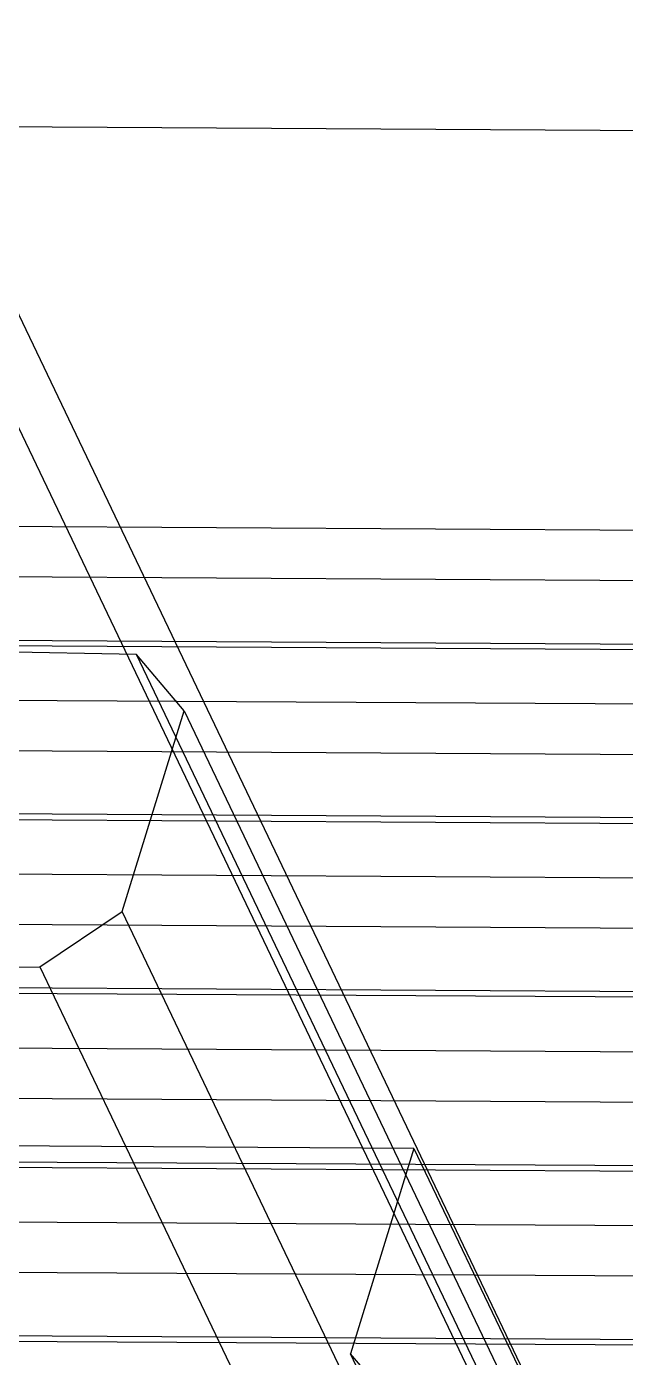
# Model space of a CAD drawing. Header units: millimetres. Extents: x 753 to 1632, y 352 to 973.
# Drawn here: x 1224.87 to 1226.577, y 779.841 to 783.637 of the extents above; entities that cross this region are included whole.
import ezdxf

# ---------------------------------------------------------------- set-up
doc = ezdxf.new("R2010")
doc.units = ezdxf.units.MM
doc.header["$LTSCALE"] = 30.734
doc.layers.get('0').update_dxf_attribs({"linetype": 'CONTINUOUS'})

msp = doc.modelspace()

# ---------------------------------------------------------------- linework, layer by layer
at = {"color": 6, "linetype": 'Continuous'}
for p, q in [((1223.83796, 784.92774), (1228.91476, 774.29863)), ((1228.85424, 774.1028), (1223.77744, 784.73191)), ((1226.87055, 783.33862), (1219.78136, 783.38079)), ((1221.33296, 782.23236), (1227.69075, 782.19454)), ((1221.33906, 782.08867), (1227.69685, 782.05085)), ((1225.18311, 781.84557), (1220.55066, 781.94214)), ((1221.43333, 781.89128), (1227.79112, 781.85347)), ((1221.48856, 781.90659), (1227.84635, 781.86877)), ((1225.31857, 781.68507), (1225.18311, 781.84557)), ((1229.87396, 772.02452), (1225.18311, 781.84557)), ((1221.57047, 781.73509), (1227.92826, 781.69727)), ((1225.14186, 781.11325), (1225.31857, 781.68507)), ((1225.31857, 781.68507), (1230.00941, 771.86402)), ((1221.57657, 781.5914), (1227.93436, 781.55358)), ((1221.67085, 781.39402), (1228.02864, 781.3562)), ((1228.08386, 781.3715), (1221.72607, 781.40932)), ((1221.80799, 781.23782), (1228.16578, 781.2)), ((1221.81408, 781.09413), (1228.17187, 781.05632)), ((1224.90789, 780.95494), (1225.14186, 781.11325)), ((1229.83271, 771.29219), (1225.14186, 781.11325)), ((1220.23286, 780.91374), (1224.90789, 780.95494)), ((1224.90789, 780.95494), (1229.59873, 771.13389)), ((1228.26615, 780.85893), (1221.90836, 780.89675)), ((1228.32137, 780.87423), (1221.96358, 780.91205)), ((1222.0455, 780.74055), (1228.40329, 780.70273)), ((1222.05159, 780.59686), (1228.40938, 780.55905)), ((1225.97396, 780.43723), (1218.88477, 780.4794)), ((1225.97396, 780.43723), (1225.79288, 779.85128)), ((1225.97396, 780.43723), (1226.27085, 779.81565)), ((1222.14587, 780.39948), (1228.50366, 780.36166)), ((1222.20109, 780.41478), (1228.55888, 780.37697)), ((1222.28301, 780.24328), (1228.6408, 780.20547)), ((1222.2891, 780.09959), (1228.64689, 780.06178)), ((1222.38338, 779.90221), (1228.74117, 779.86439)), ((1222.43861, 779.91751), (1228.7964, 779.8797)), ((1226.06555, 779.53575), (1225.79288, 779.85128)), ((1226.08977, 779.22969), (1225.79288, 779.85128))]:
    msp.add_line(p, q, dxfattribs=at)

doc.saveas('drawing.dxf')
